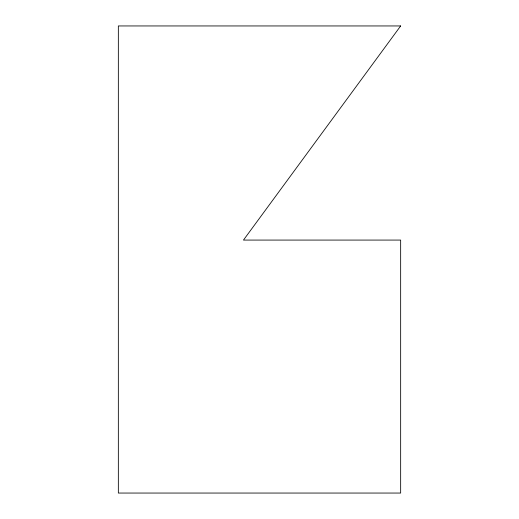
<?xml version="1.0" encoding="UTF-8"?>
<svg xmlns="http://www.w3.org/2000/svg" width="519" height="519" viewBox="0 0 519 519"><rect width="100%" height="100%" fill="white"/><g stroke="black" fill="none" stroke-linecap="round" stroke-linejoin="round"><path stroke-width="0.78" d="M400.655 25.95L243.463 240.076L400.655 240.076L400.655 493.05L118.345 493.05L118.345 25.95L400.655 25.95"/></g></svg>
